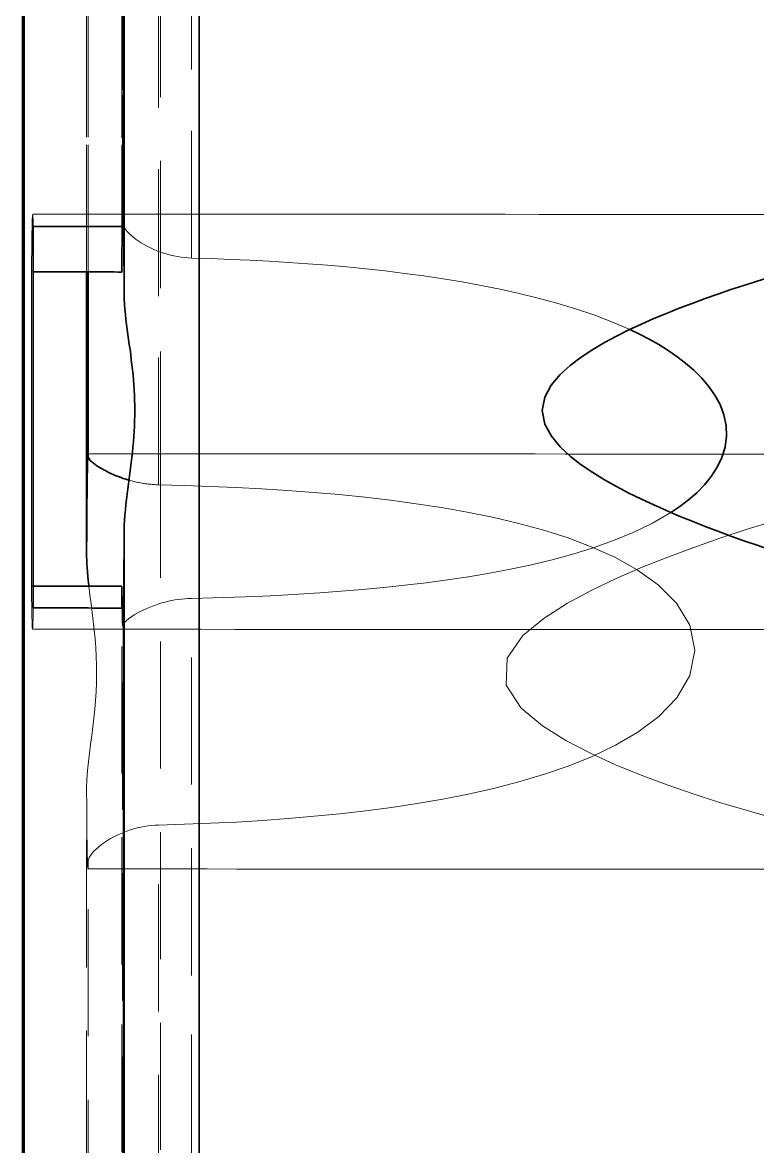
# Model space of a CAD drawing. Header units: millimetres. Extents: x 10 to 410, y 10 to 287.
# Drawn here: x 203.39 to 206.28, y 252.381 to 256.801 of the extents above; entities that cross this region are included whole.
import ezdxf

# ---------------------------------------------------------------- set-up
doc = ezdxf.new("R2010")
doc.units = ezdxf.units.MM
doc.linetypes.add('DASHED', pattern=[0.75, 0.5, -0.25])
doc.layers.add('HIDDEN', color=8, linetype='DASHED', lineweight=18)
doc.layers.add('VISIBLE', color=7, linetype='CONTINUOUS', lineweight=35)

msp = doc.modelspace()

# ---------------------------------------------------------------- linework, layer by layer
at = {"layer": 'HIDDEN'}
for points in [[(204.0549, 255.8749), (204.0549, 256.6161), (204.0549, 257.3573), (204.0549, 258.0985), (204.0549, 258.8397), (204.0549, 259.5809), (204.0549, 260.3221), (204.0549, 261.0633), (204.0549, 261.8045), (204.0549, 262.5457), (204.0549, 263.2869), (204.0549, 264.028), (204.0549, 264.7692), (204.0549, 265.5104), (204.0549, 266.2516), (204.0549, 266.9928), (204.0549, 267.734), (204.0549, 268.4752), (204.0549, 269.2164), (204.0549, 269.9576), (204.0549, 270.6988), (204.0549, 271.44), (204.0549, 272.1812), (204.0549, 272.9224)], [(203.9252, 254.9834), (203.9252, 255.7246), (203.9252, 256.4658), (203.9252, 257.207), (203.9252, 257.9482), (203.9252, 258.6894), (203.9252, 259.4306), (203.9252, 260.1718), (203.9252, 260.913), (203.9252, 261.6542), (203.9252, 262.3954), (203.9252, 263.1366), (203.9252, 263.8778), (203.9252, 264.619), (203.9252, 265.3602), (203.9252, 266.1014), (203.9252, 266.8426), (203.9252, 267.5838), (203.9252, 268.325), (203.9252, 269.0662), (203.9252, 269.8074), (203.9252, 270.5486), (203.9252, 271.2898), (203.9252, 272.031)], [(203.9321, 194), (203.9321, 197.3893), (203.9321, 200.7786), (203.9321, 204.1678), (203.9321, 207.5571), (203.9321, 210.9464), (203.9321, 214.3357), (203.9321, 217.7249), (203.9321, 221.1142), (203.9321, 224.5035), (203.9321, 227.8928), (203.9321, 231.2821), (203.9321, 234.6713), (203.9321, 238.0606), (203.9321, 241.4499), (203.9321, 244.8392), (203.9321, 248.2284), (203.9321, 251.6177), (203.9321, 255.007), (203.9321, 258.3963), (203.9321, 261.7856), (203.9321, 265.1748), (203.9321, 268.5641), (203.9321, 271.9534)], [(203.6418, 255.8201), (203.6418, 256.3499), (203.6418, 256.8796), (203.6418, 257.4094), (203.6418, 257.9392), (203.6418, 258.469), (203.6418, 258.9987), (203.6418, 259.5285), (203.6418, 260.0583), (203.6418, 260.588), (203.6418, 261.1178), (203.6418, 261.6476), (203.6418, 262.1774), (203.6418, 262.7071), (203.6418, 263.2369), (203.6418, 263.7667), (203.6418, 264.2964), (203.6418, 264.8262), (203.6418, 265.356), (203.6418, 265.8858), (203.6418, 266.4155), (203.6418, 266.9453), (203.6418, 267.4751), (203.6418, 268.0048)], [(203.6418, 255.8201), (203.6418, 256.3499), (203.6418, 256.8796), (203.6418, 257.4094), (203.6418, 257.9392), (203.6418, 258.469), (203.6418, 258.9987), (203.6418, 259.5285), (203.6418, 260.0583), (203.6418, 260.588), (203.6418, 261.1178), (203.6418, 261.6476), (203.6418, 262.1774), (203.6418, 262.7071), (203.6418, 263.2369), (203.6418, 263.7667), (203.6418, 264.2964), (203.6418, 264.8262), (203.6418, 265.356), (203.6418, 265.8858), (203.6418, 266.4155), (203.6418, 266.9453), (203.6418, 267.4751), (203.6418, 268.0048)], [(203.6486, 255.8201), (203.6486, 256.3499), (203.6486, 256.8796), (203.6486, 257.4094), (203.6486, 257.9392), (203.6486, 258.469), (203.6486, 258.9987), (203.6486, 259.5285), (203.6486, 260.0583), (203.6486, 260.588), (203.6486, 261.1178), (203.6486, 261.6476), (203.6486, 262.1774), (203.6486, 262.7071), (203.6486, 263.2369), (203.6486, 263.7667), (203.6486, 264.2964), (203.6486, 264.8262), (203.6486, 265.356), (203.6486, 265.8858), (203.6486, 266.4155), (203.6486, 266.9453), (203.6486, 267.4751), (203.6486, 268.0048)], [(203.7828, 256.0151), (203.7828, 256.5364), (203.7828, 257.0577), (203.7828, 257.579), (203.7828, 258.1003), (203.7828, 258.6216), (203.7828, 259.1429), (203.7828, 259.6642), (203.7828, 260.1854), (203.7828, 260.7067), (203.7828, 261.228), (203.7828, 261.7493), (203.7828, 262.2706), (203.7828, 262.7919), (203.7828, 263.3132), (203.7828, 263.8345), (203.7828, 264.3558), (203.7828, 264.8771), (203.7828, 265.3983), (203.7828, 265.9196), (203.7828, 266.4409), (203.7828, 266.9622), (203.7828, 267.4835), (203.7828, 268.0048)], [(203.78, 255.82), (203.78, 256.3478), (203.78, 256.8755), (203.78, 257.4033), (203.78, 257.931), (203.78, 258.4588), (203.78, 258.9865), (203.78, 259.5143), (203.78, 260.042), (203.78, 260.5698), (203.78, 261.0975), (203.78, 261.6253), (203.78, 262.153), (203.78, 262.6808), (203.78, 263.2085), (203.78, 263.7363), (203.78, 264.264), (203.78, 264.7918), (203.78, 265.3195), (203.78, 265.8473), (203.78, 266.375), (203.78, 266.9028), (203.78, 267.4305), (203.78, 267.9582)], [(203.7828, 256.0158), (203.7828, 256.5358), (203.7828, 257.0559), (203.7828, 257.576), (203.7828, 258.0961), (203.7828, 258.6161), (203.7828, 259.1362), (203.7828, 259.6563), (203.7828, 260.1763), (203.7828, 260.6964), (203.7828, 261.2165), (203.7828, 261.7365), (203.7828, 262.2566), (203.7828, 262.7767), (203.7828, 263.2967), (203.7828, 263.8168), (203.7828, 264.3369), (203.7828, 264.857), (203.7828, 265.377), (203.7828, 265.8971), (203.7828, 266.4172), (203.7828, 266.9372), (203.7828, 267.4573), (203.7828, 267.9774)], [(203.4252, 255.8202), (203.4253, 255.8301), (203.4254, 255.84), (203.4255, 255.8499), (203.4255, 255.8598), (203.4256, 255.8697), (203.4258, 255.8796), (203.4259, 255.8895), (203.426, 255.8994), (203.4261, 255.9093), (203.4262, 255.9192), (203.4263, 255.929), (203.4265, 255.9389), (203.4266, 255.9488), (203.4268, 255.9587), (203.4269, 255.9686), (203.4271, 255.9785), (203.4273, 255.9884), (203.4275, 255.9983), (203.4278, 256.0082), (203.428, 256.0181), (203.4283, 256.028), (203.4288, 256.0379), (203.4298, 256.0477)], [(203.4298, 256.0477), (203.4302, 256.0456), (203.4304, 256.0435), (203.4306, 256.0414), (203.4307, 256.0393), (203.4308, 256.0371), (203.4309, 256.035), (203.431, 256.0329), (203.4311, 256.0308), (203.4311, 256.0287), (203.4312, 256.0265), (203.4313, 256.0244), (203.4314, 256.0223), (203.4314, 256.0202), (203.4315, 256.018), (203.4315, 256.0159), (203.4316, 256.0138), (203.4317, 256.0117), (203.4317, 256.0095), (203.4318, 256.0074), (203.4318, 256.0053), (203.4319, 256.0032), (203.4319, 256.001), (203.4319, 255.9989)], [(203.4298, 256.0477), (203.5624, 256.0476), (203.6951, 256.0476), (203.8278, 256.0475), (203.9605, 256.0474), (204.0932, 256.0474), (204.2259, 256.0473), (204.3586, 256.0473), (204.4912, 256.0472), (204.6239, 256.0471), (204.7566, 256.0471), (204.8893, 256.047), (205.022, 256.047), (205.1547, 256.0469), (205.2873, 256.0469), (205.42, 256.0468), (205.5527, 256.0467), (205.6854, 256.0467), (205.8181, 256.0466), (205.9508, 256.0466), (206.0834, 256.0465), (206.2161, 256.0465), (206.3488, 256.0464), (206.4815, 256.0463)], [(203.7824, 255.9988), (203.7824, 255.9995), (203.7824, 256.0002), (203.7824, 256.001), (203.7825, 256.0017), (203.7825, 256.0025), (203.7825, 256.0032), (203.7825, 256.0039), (203.7825, 256.0047), (203.7825, 256.0054), (203.7826, 256.0062), (203.7826, 256.0069), (203.7826, 256.0076), (203.7826, 256.0084), (203.7826, 256.0091), (203.7827, 256.0099), (203.7827, 256.0106), (203.7827, 256.0113), (203.7827, 256.0121), (203.7827, 256.0128), (203.7828, 256.0136), (203.7828, 256.0143), (203.7828, 256.015), (203.7828, 256.0158)], [(203.7828, 256.0158), (203.7828, 256.0157), (203.7828, 256.0157), (203.7828, 256.0157), (203.7828, 256.0157), (203.7828, 256.0156), (203.7828, 256.0156), (203.7828, 256.0156), (203.7828, 256.0155), (203.7828, 256.0155), (203.7828, 256.0155), (203.7828, 256.0155), (203.7828, 256.0154), (203.7828, 256.0154), (203.7828, 256.0154), (203.7828, 256.0154), (203.7828, 256.0153), (203.7828, 256.0153), (203.7828, 256.0153), (203.7828, 256.0152), (203.7828, 256.0152), (203.7828, 256.0152), (203.7828, 256.0152), (203.7828, 256.0151)], [(203.7828, 256.0151), (203.7861, 256.0016), (203.7931, 255.9896), (203.8019, 255.9787), (203.8117, 255.9687), (203.8222, 255.9594), (203.8332, 255.9508), (203.8446, 255.9426), (203.8563, 255.935), (203.8683, 255.9278), (203.8806, 255.921), (203.893, 255.9147), (203.9057, 255.9088), (203.9186, 255.9034), (203.9317, 255.8984), (203.945, 255.8939), (203.9583, 255.8898), (203.9719, 255.8862), (203.9855, 255.8831), (203.9992, 255.8804), (204.0131, 255.8783), (204.027, 255.8766), (204.0409, 255.8755), (204.0549, 255.8749)], [(205.7779, 255.5937), (205.7078, 255.6239), (205.6364, 255.651), (205.5641, 255.6755), (205.491, 255.6976), (205.4174, 255.7176), (205.3432, 255.7358), (205.2687, 255.7523), (205.1938, 255.7673), (205.1187, 255.7809), (205.0434, 255.7933), (204.9679, 255.8046), (204.8922, 255.8148), (204.8164, 255.824), (204.7405, 255.8324), (204.6645, 255.8399), (204.5885, 255.8466), (204.5124, 255.8526), (204.4362, 255.8579), (204.36, 255.8625), (204.2838, 255.8665), (204.2075, 255.8698), (204.1312, 255.8726), (204.0549, 255.8749)], [(203.4252, 255.8202), (203.4255, 255.8202), (203.4258, 255.8202), (203.4261, 255.8202), (203.4264, 255.8202), (203.4267, 255.8202), (203.4269, 255.8202), (203.4272, 255.8202), (203.4275, 255.8202), (203.4278, 255.8202), (203.4281, 255.8202), (203.4284, 255.8202), (203.4287, 255.8202), (203.429, 255.8202), (203.4293, 255.8202), (203.4296, 255.8202), (203.4299, 255.8202), (203.4302, 255.8202), (203.4305, 255.8202), (203.4308, 255.8202), (203.4311, 255.8202), (203.4314, 255.8202), (203.4317, 255.8202), (203.4319, 255.8202)], [(203.4252, 254.5846), (203.4252, 254.6383), (203.4252, 254.692), (203.4252, 254.7458), (203.4252, 254.7995), (203.4252, 254.8532), (203.4252, 254.9069), (203.4252, 254.9606), (203.4252, 255.0144), (203.4252, 255.0681), (203.4252, 255.1218), (203.4252, 255.1755), (203.4252, 255.2293), (203.4252, 255.283), (203.4252, 255.3367), (203.4252, 255.3904), (203.4252, 255.4441), (203.4252, 255.4979), (203.4252, 255.5516), (203.4252, 255.6053), (203.4252, 255.659), (203.4252, 255.7128), (203.4252, 255.7665), (203.4252, 255.8202)], [(203.6475, 255.1051), (203.7648, 255.1051), (203.882, 255.105), (203.9993, 255.105), (204.1165, 255.1049), (204.2338, 255.1049), (204.351, 255.1048), (204.4683, 255.1048), (204.5855, 255.1047), (204.7028, 255.1047), (204.8201, 255.1046), (204.9373, 255.1046), (205.0546, 255.1045), (205.1718, 255.1045), (205.2891, 255.1044), (205.4063, 255.1044), (205.5236, 255.1043), (205.6408, 255.1043), (205.7581, 255.1042), (205.8754, 255.1042), (205.9926, 255.1041), (206.1099, 255.1041), (206.2271, 255.104), (206.3444, 255.104)], [(203.8084, 255.0013), (203.8133, 254.9999), (203.8183, 254.9986), (203.8233, 254.9973), (203.8283, 254.9961), (203.8333, 254.9949), (203.8384, 254.9938), (203.8434, 254.9927), (203.8484, 254.9917), (203.8535, 254.9908), (203.8586, 254.9899), (203.8637, 254.989), (203.8688, 254.9882), (203.8739, 254.9875), (203.879, 254.9868), (203.8841, 254.9862), (203.8892, 254.9857), (203.8943, 254.9852), (203.8995, 254.9847), (203.9046, 254.9843), (203.9097, 254.984), (203.9149, 254.9838), (203.92, 254.9836), (203.9252, 254.9834)], [(203.9252, 254.9834), (204.0267, 254.9808), (204.1282, 254.9772), (204.2297, 254.9728), (204.3311, 254.9674), (204.4324, 254.9609), (204.5337, 254.9533), (204.6348, 254.9445), (204.7359, 254.9342), (204.8367, 254.9225), (204.9374, 254.909), (205.0378, 254.8935), (205.1378, 254.8759), (205.2373, 254.8557), (205.3362, 254.8326), (205.4342, 254.806), (205.531, 254.7754), (205.6261, 254.7398), (205.7187, 254.6981), (205.8074, 254.6487), (205.8898, 254.5896), (205.9616, 254.518), (206.014, 254.4314), (206.0341, 254.3325)], [(204.0549, 254.5366), (204.1389, 254.5387), (204.223, 254.5413), (204.3069, 254.5446), (204.3909, 254.5485), (204.4748, 254.5531), (204.5587, 254.5585), (204.6426, 254.5646), (204.7263, 254.5716), (204.81, 254.5794), (204.8936, 254.5883), (204.9771, 254.5983), (205.0604, 254.6094), (205.1435, 254.6219), (205.2264, 254.6359), (205.309, 254.6516), (205.3912, 254.6691), (205.473, 254.6887), (205.5541, 254.7107), (205.6344, 254.7355), (205.7136, 254.7636), (205.7913, 254.7956), (205.867, 254.8321), (205.9397, 254.8742)], [(206.3395, 253.674), (206.2348, 253.7033), (206.1306, 253.7345), (206.0271, 253.7678), (205.9244, 253.8033), (205.8225, 253.8415), (205.7219, 253.8827), (205.623, 253.9277), (205.5265, 253.9779), (205.4344, 254.0356), (205.3511, 254.1053), (205.292, 254.1955), (205.2956, 254.3017), (205.3577, 254.3901), (205.4413, 254.4595), (205.533, 254.5178), (205.6287, 254.5693), (205.7269, 254.616), (205.8268, 254.6591), (205.9278, 254.6993), (206.0297, 254.7372), (206.1323, 254.773), (206.2356, 254.807), (206.3395, 254.8392)], [(203.4252, 254.5846), (203.4255, 254.5846), (203.4258, 254.5846), (203.4261, 254.5846), (203.4264, 254.5846), (203.4267, 254.5846), (203.4269, 254.5846), (203.4272, 254.5846), (203.4275, 254.5846), (203.4278, 254.5846), (203.4281, 254.5846), (203.4284, 254.5846), (203.4287, 254.5846), (203.429, 254.5846), (203.4293, 254.5846), (203.4296, 254.5846), (203.4299, 254.5846), (203.4302, 254.5846), (203.4305, 254.5846), (203.4308, 254.5846), (203.4311, 254.5846), (203.4314, 254.5846), (203.4317, 254.5846), (203.4319, 254.5846)], [(203.4291, 254.4153), (203.4282, 254.4226), (203.4278, 254.4299), (203.4276, 254.4373), (203.4273, 254.4446), (203.4272, 254.452), (203.427, 254.4594), (203.4268, 254.4667), (203.4267, 254.4741), (203.4265, 254.4815), (203.4264, 254.4888), (203.4263, 254.4962), (203.4262, 254.5036), (203.4261, 254.5109), (203.4259, 254.5183), (203.4258, 254.5257), (203.4258, 254.533), (203.4257, 254.5404), (203.4256, 254.5478), (203.4255, 254.5551), (203.4254, 254.5625), (203.4253, 254.5699), (203.4253, 254.5772), (203.4252, 254.5846)], [(203.6418, 253.7899), (203.6428, 253.8246), (203.6453, 253.8592), (203.6488, 253.8938), (203.6529, 253.9282), (203.6574, 253.9626), (203.662, 253.997), (203.6664, 254.0315), (203.6704, 254.0659), (203.674, 254.1004), (203.677, 254.135), (203.6792, 254.1697), (203.6807, 254.2043), (203.6812, 254.239), (203.6809, 254.2737), (203.6798, 254.3084), (203.6778, 254.3431), (203.6751, 254.3777), (203.6718, 254.4122), (203.668, 254.4467), (203.6638, 254.4812), (203.6595, 254.5156), (203.6551, 254.55), (203.6509, 254.5845)], [(203.78, 220.3867), (203.78, 221.8735), (203.78, 223.3604), (203.78, 224.8473), (203.78, 226.3341), (203.78, 227.821), (203.78, 229.3078), (203.78, 230.7947), (203.78, 232.2816), (203.78, 233.7684), (203.78, 235.2553), (203.78, 236.7421), (203.78, 238.229), (203.78, 239.7158), (203.78, 241.2027), (203.78, 242.6896), (203.78, 244.1764), (203.78, 245.6633), (203.78, 247.1501), (203.78, 248.637), (203.78, 250.1239), (203.78, 251.6107), (203.78, 253.0976), (203.78, 254.5844)], [(203.7828, 254.4274), (203.7882, 254.4391), (203.7973, 254.4487), (203.8075, 254.457), (203.8182, 254.4647), (203.8293, 254.4718), (203.8407, 254.4784), (203.8523, 254.4847), (203.8641, 254.4906), (203.8761, 254.4961), (203.8882, 254.5013), (203.9005, 254.5061), (203.9128, 254.5106), (203.9254, 254.5148), (203.938, 254.5186), (203.9507, 254.5221), (203.9635, 254.5252), (203.9764, 254.528), (203.9893, 254.5304), (204.0024, 254.5324), (204.0154, 254.534), (204.0286, 254.5353), (204.0417, 254.5362), (204.0549, 254.5366)], [(204.0549, 220.4415), (204.0549, 221.9239), (204.0549, 223.4063), (204.0549, 224.8887), (204.0549, 226.3711), (204.0549, 227.8535), (204.0549, 229.3359), (204.0549, 230.8183), (204.0549, 232.3007), (204.0549, 233.7831), (204.0549, 235.2655), (204.0549, 236.7479), (204.0549, 238.2303), (204.0549, 239.7127), (204.0549, 241.1951), (204.0549, 242.6775), (204.0549, 244.1599), (204.0549, 245.6422), (204.0549, 247.1246), (204.0549, 248.607), (204.0549, 250.0894), (204.0549, 251.5718), (204.0549, 253.0542), (204.0549, 254.5366)], [(203.4319, 254.4989), (203.4319, 254.4953), (203.4318, 254.4917), (203.4318, 254.488), (203.4317, 254.4844), (203.4316, 254.4807), (203.4316, 254.4771), (203.4315, 254.4735), (203.4314, 254.4698), (203.4313, 254.4662), (203.4312, 254.4625), (203.4312, 254.4589), (203.4311, 254.4552), (203.431, 254.4516), (203.4309, 254.448), (203.4308, 254.4443), (203.4307, 254.4407), (203.4306, 254.437), (203.4304, 254.4334), (203.4303, 254.4298), (203.4301, 254.4261), (203.4299, 254.4225), (203.4297, 254.4188), (203.4291, 254.4153)], [(203.7828, 254.427), (203.7827, 254.4301), (203.7826, 254.4332), (203.7825, 254.4363), (203.7823, 254.4395), (203.7823, 254.4426), (203.7822, 254.4457), (203.7821, 254.4488), (203.782, 254.4519), (203.7819, 254.4551), (203.7819, 254.4582), (203.7818, 254.4613), (203.7817, 254.4644), (203.7816, 254.4676), (203.7816, 254.4707), (203.7815, 254.4738), (203.7815, 254.4769), (203.7814, 254.4801), (203.7813, 254.4832), (203.7813, 254.4863), (203.7812, 254.4894), (203.7812, 254.4925), (203.7811, 254.4957), (203.7811, 254.4988)], [(203.7828, 254.427), (203.7828, 254.427), (203.7828, 254.427), (203.7828, 254.427), (203.7828, 254.427), (203.7828, 254.4271), (203.7828, 254.4271), (203.7828, 254.4271), (203.7828, 254.4271), (203.7828, 254.4271), (203.7828, 254.4271), (203.7828, 254.4272), (203.7828, 254.4272), (203.7828, 254.4272), (203.7828, 254.4272), (203.7828, 254.4272), (203.7828, 254.4272), (203.7828, 254.4273), (203.7828, 254.4273), (203.7828, 254.4273), (203.7828, 254.4273), (203.7828, 254.4273), (203.7828, 254.4273), (203.7828, 254.4274)], [(203.7828, 220.5818), (203.7828, 222.0533), (203.7828, 223.5249), (203.7828, 224.9964), (203.7828, 226.468), (203.7828, 227.9395), (203.7828, 229.4111), (203.7828, 230.8826), (203.7828, 232.3541), (203.7828, 233.8257), (203.7828, 235.2972), (203.7828, 236.7688), (203.7828, 238.2403), (203.7828, 239.7119), (203.7828, 241.1834), (203.7828, 242.655), (203.7828, 244.1265), (203.7828, 245.5981), (203.7828, 247.0696), (203.7828, 248.5412), (203.7828, 250.0127), (203.7828, 251.4843), (203.7828, 252.9558), (203.7828, 254.4274)], [(203.7828, 220.5824), (203.7828, 222.0539), (203.7828, 223.5254), (203.7828, 224.9969), (203.7828, 226.4684), (203.7828, 227.9399), (203.7828, 229.4114), (203.7828, 230.8829), (203.7828, 232.3544), (203.7828, 233.8259), (203.7828, 235.2974), (203.7828, 236.7689), (203.7828, 238.2404), (203.7828, 239.7119), (203.7828, 241.1834), (203.7828, 242.6549), (203.7828, 244.1265), (203.7828, 245.598), (203.7828, 247.0695), (203.7828, 248.541), (203.7828, 250.0125), (203.7828, 251.484), (203.7828, 252.9555), (203.7828, 254.427)], [(203.4291, 254.4153), (203.5617, 254.4152), (203.6944, 254.4152), (203.8271, 254.4151), (203.9598, 254.4151), (204.0925, 254.415), (204.2252, 254.4149), (204.3578, 254.4149), (204.4905, 254.4148), (204.6232, 254.4148), (204.7559, 254.4147), (204.8886, 254.4147), (205.0213, 254.4146), (205.1539, 254.4145), (205.2866, 254.4145), (205.4193, 254.4144), (205.552, 254.4144), (205.6847, 254.4143), (205.8174, 254.4143), (205.9501, 254.4142), (206.0827, 254.4141), (206.2154, 254.4141), (206.3481, 254.414), (206.4808, 254.414)], [(206.0341, 254.3325), (206.014, 254.2331), (205.9622, 254.1455), (205.8914, 254.0722), (205.8098, 254.011), (205.7219, 253.9592), (205.6299, 253.915), (205.5353, 253.8768), (205.4387, 253.8437), (205.3409, 253.8147), (205.242, 253.7893), (205.1424, 253.767), (205.0422, 253.7473), (204.9417, 253.73), (204.8407, 253.7148), (204.7395, 253.7015), (204.6381, 253.6898), (204.5365, 253.6797), (204.4348, 253.671), (204.333, 253.6636), (204.2312, 253.6573), (204.1292, 253.6522), (204.0272, 253.6482), (203.9252, 253.6452)], [(203.6418, 253.7868), (203.6418, 253.7869), (203.6418, 253.7871), (203.6418, 253.7872), (203.6418, 253.7873), (203.6418, 253.7875), (203.6418, 253.7876), (203.6418, 253.7877), (203.6418, 253.7879), (203.6418, 253.788), (203.6418, 253.7882), (203.6418, 253.7883), (203.6418, 253.7884), (203.6418, 253.7886), (203.6418, 253.7887), (203.6418, 253.7888), (203.6418, 253.789), (203.6418, 253.7891), (203.6418, 253.7892), (203.6418, 253.7894), (203.6418, 253.7895), (203.6418, 253.7897), (203.6418, 253.7898), (203.6418, 253.7899)], [(203.6418, 220.3867), (203.6418, 221.8391), (203.6418, 223.2914), (203.6418, 224.7437), (203.6418, 226.196), (203.6418, 227.6483), (203.6418, 229.1006), (203.6418, 230.5529), (203.6418, 232.0052), (203.6418, 233.4576), (203.6418, 234.9099), (203.6418, 236.3622), (203.6418, 237.8145), (203.6418, 239.2668), (203.6418, 240.7191), (203.6418, 242.1714), (203.6418, 243.6237), (203.6418, 245.0761), (203.6418, 246.5284), (203.6418, 247.9807), (203.6418, 249.433), (203.6418, 250.8853), (203.6418, 252.3376), (203.6418, 253.7899)], [(203.6468, 253.4728), (203.6456, 253.4863), (203.6451, 253.5), (203.6448, 253.5136), (203.6445, 253.5273), (203.6442, 253.5409), (203.644, 253.5546), (203.6438, 253.5682), (203.6436, 253.5819), (203.6434, 253.5956), (203.6433, 253.6092), (203.6431, 253.6229), (203.643, 253.6365), (203.6428, 253.6502), (203.6427, 253.6639), (203.6426, 253.6775), (203.6425, 253.6912), (203.6424, 253.7048), (203.6423, 253.7185), (203.6422, 253.7322), (203.6421, 253.7458), (203.642, 253.7595), (203.6419, 253.7731), (203.6418, 253.7868)], [(203.6418, 220.3867), (203.6418, 221.8389), (203.6418, 223.2911), (203.6418, 224.7433), (203.6418, 226.1954), (203.6418, 227.6476), (203.6418, 229.0998), (203.6418, 230.552), (203.6418, 232.0042), (203.6418, 233.4563), (203.6418, 234.9085), (203.6418, 236.3607), (203.6418, 237.8129), (203.6418, 239.265), (203.6418, 240.7172), (203.6418, 242.1694), (203.6418, 243.6216), (203.6418, 245.0737), (203.6418, 246.5259), (203.6418, 247.9781), (203.6418, 249.4303), (203.6418, 250.8824), (203.6418, 252.3346), (203.6418, 253.7868)], [(203.6486, 253.5045), (203.6523, 253.5181), (203.6597, 253.5301), (203.6688, 253.5409), (203.6788, 253.5509), (203.6895, 253.5602), (203.7007, 253.5688), (203.7123, 253.577), (203.7242, 253.5847), (203.7364, 253.5919), (203.7488, 253.5987), (203.7614, 253.605), (203.7743, 253.6109), (203.7874, 253.6164), (203.8006, 253.6214), (203.814, 253.626), (203.8275, 253.6301), (203.8412, 253.6338), (203.855, 253.6369), (203.8689, 253.6396), (203.8829, 253.6418), (203.8969, 253.6434), (203.9111, 253.6446), (203.9252, 253.6452)], [(203.9252, 219.5501), (203.9252, 221.0324), (203.9252, 222.5148), (203.9252, 223.9972), (203.9252, 225.4796), (203.9252, 226.962), (203.9252, 228.4444), (203.9252, 229.9268), (203.9252, 231.4092), (203.9252, 232.8916), (203.9252, 234.374), (203.9252, 235.8564), (203.9252, 237.3388), (203.9252, 238.8212), (203.9252, 240.3036), (203.9252, 241.786), (203.9252, 243.2684), (203.9252, 244.7508), (203.9252, 246.2332), (203.9252, 247.7156), (203.9252, 249.198), (203.9252, 250.6804), (203.9252, 252.1628), (203.9252, 253.6452)], [(203.6486, 253.5045), (203.6486, 253.5031), (203.6485, 253.5017), (203.6485, 253.5003), (203.6484, 253.499), (203.6484, 253.4976), (203.6483, 253.4962), (203.6483, 253.4948), (203.6483, 253.4934), (203.6482, 253.492), (203.6482, 253.4907), (203.6481, 253.4893), (203.648, 253.4879), (203.648, 253.4865), (203.6479, 253.4851), (203.6479, 253.4837), (203.6478, 253.4824), (203.6477, 253.481), (203.6476, 253.4796), (203.6475, 253.4782), (203.6474, 253.4768), (203.6473, 253.4754), (203.6472, 253.4741), (203.6468, 253.4728)], [(203.6486, 220.3867), (203.6486, 221.8266), (203.6486, 223.2665), (203.6486, 224.7064), (203.6486, 226.1464), (203.6486, 227.5863), (203.6486, 229.0262), (203.6486, 230.4661), (203.6486, 231.906), (203.6486, 233.3459), (203.6486, 234.7858), (203.6486, 236.2257), (203.6486, 237.6656), (203.6486, 239.1055), (203.6486, 240.5454), (203.6486, 241.9853), (203.6486, 243.4252), (203.6486, 244.8651), (203.6486, 246.305), (203.6486, 247.7449), (203.6486, 249.1848), (203.6486, 250.6247), (203.6486, 252.0646), (203.6486, 253.5045)], [(203.6468, 253.4728), (203.7641, 253.4727), (203.8813, 253.4727), (203.9986, 253.4726), (204.1158, 253.4726), (204.2331, 253.4725), (204.3503, 253.4725), (204.4676, 253.4724), (204.5848, 253.4724), (204.7021, 253.4723), (204.8194, 253.4723), (204.9366, 253.4722), (205.0539, 253.4722), (205.1711, 253.4721), (205.2884, 253.472), (205.4056, 253.472), (205.5229, 253.4719), (205.6401, 253.4719), (205.7574, 253.4718), (205.8747, 253.4718), (205.9919, 253.4717), (206.1092, 253.4717), (206.2264, 253.4716), (206.3437, 253.4716)]]:
    msp.add_lwpolyline(points, dxfattribs=at)
at = {"layer": 'VISIBLE'}
for points in [[(203.7896, 255.7335), (203.7896, 256.4835), (203.7896, 257.2336), (203.7896, 257.9836), (203.7896, 258.7337), (203.7896, 259.4837), (203.7896, 260.2338), (203.7896, 260.9838), (203.7896, 261.7339), (203.7896, 262.4839), (203.7896, 263.234), (203.7896, 263.984), (203.7896, 264.7341), (203.7896, 265.4841), (203.7896, 266.2342), (203.7896, 266.9842), (203.7896, 267.7343), (203.7896, 268.4843), (203.7896, 269.2344), (203.7896, 269.9844), (203.7896, 270.7345), (203.7896, 271.4845), (203.7896, 272.2346), (203.7896, 272.9846)], [(204.0844, 195.0466), (204.0844, 198.4359), (204.0844, 201.8252), (204.0844, 205.2144), (204.0844, 208.6037), (204.0844, 211.993), (204.0844, 215.3823), (204.0844, 218.7715), (204.0844, 222.1608), (204.0844, 225.5501), (204.0844, 228.9394), (204.0844, 232.3287), (204.0844, 235.7179), (204.0844, 239.1072), (204.0844, 242.4965), (204.0844, 245.8858), (204.0844, 249.275), (204.0844, 252.6643), (204.0844, 256.0536), (204.0844, 259.4429), (204.0844, 262.8322), (204.0844, 266.2214), (204.0844, 269.6107), (204.0844, 273)], [(203.3965, 199.9729), (203.3965, 202.9308), (203.3965, 205.8887), (203.3965, 208.8467), (203.3965, 211.8046), (203.3965, 214.7625), (203.3965, 217.7204), (203.3965, 220.6783), (203.3965, 223.6362), (203.3965, 226.5941), (203.3965, 229.5521), (203.3965, 232.51), (203.3965, 235.4679), (203.3965, 238.4258), (203.3965, 241.3837), (203.3965, 244.3416), (203.3965, 247.2995), (203.3965, 250.2575), (203.3965, 253.2154), (203.3965, 256.1733), (203.3965, 259.1312), (203.3965, 262.0891), (203.3965, 265.047), (203.3965, 268.005)], [(203.7868, 255.9988), (203.7868, 256.5208), (203.7868, 257.0428), (203.7868, 257.5648), (203.7868, 258.0868), (203.7868, 258.6088), (203.7868, 259.1308), (203.7868, 259.6528), (203.7868, 260.1748), (203.7868, 260.6968), (203.7868, 261.2188), (203.7868, 261.7408), (203.7868, 262.2628), (203.7868, 262.7848), (203.7868, 263.3068), (203.7868, 263.8288), (203.7868, 264.3508), (203.7868, 264.8728), (203.7868, 265.3948), (203.7868, 265.9168), (203.7868, 266.4388), (203.7868, 266.9608), (203.7868, 267.4828), (203.7868, 268.0048)], [(203.3897, 199.9264), (203.3897, 202.8843), (203.3897, 205.8422), (203.3897, 208.8001), (203.3897, 211.758), (203.3897, 214.7159), (203.3897, 217.6739), (203.3897, 220.6318), (203.3897, 223.5897), (203.3897, 226.5476), (203.3897, 229.5055), (203.3897, 232.4634), (203.3897, 235.4214), (203.3897, 238.3793), (203.3897, 241.3372), (203.3897, 244.2951), (203.3897, 247.253), (203.3897, 250.2109), (203.3897, 253.1688), (203.3897, 256.1268), (203.3897, 259.0847), (203.3897, 262.0426), (203.3897, 265.0005), (203.3897, 267.9584)], [(203.4319, 255.9989), (203.4474, 255.9989), (203.4628, 255.9989), (203.4782, 255.9989), (203.4937, 255.9989), (203.5091, 255.9989), (203.5245, 255.9989), (203.5399, 255.9989), (203.5554, 255.9989), (203.5708, 255.9989), (203.5862, 255.9988), (203.6017, 255.9988), (203.6171, 255.9988), (203.6325, 255.9988), (203.6479, 255.9988), (203.6634, 255.9988), (203.6788, 255.9988), (203.6942, 255.9988), (203.7097, 255.9988), (203.7251, 255.9988), (203.7405, 255.9988), (203.7559, 255.9988), (203.7714, 255.9988), (203.7868, 255.9988)], [(203.4319, 254.4989), (203.4319, 254.5642), (203.4319, 254.6294), (203.4319, 254.6946), (203.4319, 254.7598), (203.4319, 254.825), (203.4319, 254.8902), (203.4319, 254.9555), (203.4319, 255.0207), (203.4319, 255.0859), (203.4319, 255.1511), (203.4319, 255.2163), (203.4319, 255.2815), (203.4319, 255.3468), (203.4319, 255.412), (203.4319, 255.4772), (203.4319, 255.5424), (203.4319, 255.6076), (203.4319, 255.6728), (203.4319, 255.7381), (203.4319, 255.8033), (203.4319, 255.8685), (203.4319, 255.9337), (203.4319, 255.9989)], [(203.78, 255.82), (203.7801, 255.8278), (203.7802, 255.8356), (203.7802, 255.8434), (203.7803, 255.8511), (203.7804, 255.8589), (203.7805, 255.8667), (203.7806, 255.8744), (203.7806, 255.8822), (203.7807, 255.89), (203.7808, 255.8977), (203.7809, 255.9055), (203.781, 255.9133), (203.7811, 255.9211), (203.7812, 255.9288), (203.7813, 255.9366), (203.7814, 255.9444), (203.7815, 255.9521), (203.7817, 255.9599), (203.7818, 255.9677), (203.7819, 255.9755), (203.7821, 255.9832), (203.7822, 255.991), (203.7824, 255.9988)], [(203.7868, 255.9988), (203.787, 255.9872), (203.7872, 255.9757), (203.7874, 255.9642), (203.7876, 255.9526), (203.7878, 255.9411), (203.7879, 255.9296), (203.7881, 255.918), (203.7882, 255.9065), (203.7883, 255.895), (203.7884, 255.8834), (203.7886, 255.8719), (203.7887, 255.8604), (203.7888, 255.8488), (203.7889, 255.8373), (203.789, 255.8258), (203.7891, 255.8142), (203.7891, 255.8027), (203.7892, 255.7912), (203.7893, 255.7796), (203.7894, 255.7681), (203.7895, 255.7566), (203.7895, 255.745), (203.7896, 255.7335)], [(206.4857, 255.8439), (206.4336, 255.8296), (206.3817, 255.8148), (206.33, 255.7995), (206.2784, 255.7838), (206.2269, 255.7675), (206.1756, 255.7507), (206.1245, 255.7334), (206.0736, 255.7154), (206.023, 255.6968), (205.9725, 255.6776), (205.9224, 255.6575), (205.8727, 255.6367), (205.8233, 255.6149), (205.7744, 255.592), (205.7261, 255.5679), (205.6786, 255.5423), (205.6321, 255.5149), (205.587, 255.4852), (205.544, 255.4528), (205.504, 255.4166), (205.4692, 255.3754), (205.4437, 255.328), (205.4338, 255.2752)], [(203.4319, 255.8202), (203.4471, 255.8202), (203.4622, 255.8202), (203.4774, 255.8202), (203.4925, 255.8202), (203.5076, 255.8202), (203.5228, 255.8202), (203.5379, 255.8201), (203.553, 255.8201), (203.5682, 255.8201), (203.5833, 255.8201), (203.5984, 255.8201), (203.6136, 255.8201), (203.6287, 255.8201), (203.6438, 255.8201), (203.659, 255.8201), (203.6741, 255.8201), (203.6892, 255.8201), (203.7044, 255.8201), (203.7195, 255.8201), (203.7346, 255.8201), (203.7498, 255.8201), (203.7649, 255.82), (203.78, 255.82)], [(203.6418, 254.7179), (203.6418, 254.7658), (203.6418, 254.8137), (203.6418, 254.8617), (203.6418, 254.9096), (203.6418, 254.9575), (203.6418, 255.0054), (203.6418, 255.0533), (203.6418, 255.1013), (203.6418, 255.1492), (203.6418, 255.1971), (203.6418, 255.245), (203.6418, 255.293), (203.6418, 255.3409), (203.6418, 255.3888), (203.6418, 255.4367), (203.6418, 255.4846), (203.6418, 255.5326), (203.6418, 255.5805), (203.6418, 255.6284), (203.6418, 255.6763), (203.6418, 255.7243), (203.6418, 255.7722), (203.6418, 255.8201)], [(203.6418, 254.7145), (203.6418, 254.7626), (203.6418, 254.8107), (203.6418, 254.8587), (203.6418, 254.9068), (203.6418, 254.9549), (203.6418, 255.0029), (203.6418, 255.051), (203.6418, 255.0991), (203.6418, 255.1471), (203.6418, 255.1952), (203.6418, 255.2433), (203.6418, 255.2913), (203.6418, 255.3394), (203.6418, 255.3875), (203.6418, 255.4356), (203.6418, 255.4836), (203.6418, 255.5317), (203.6418, 255.5798), (203.6418, 255.6278), (203.6418, 255.6759), (203.6418, 255.724), (203.6418, 255.772), (203.6418, 255.8201)], [(203.6486, 255.0933), (203.6486, 255.1249), (203.6486, 255.1565), (203.6486, 255.1881), (203.6486, 255.2197), (203.6486, 255.2513), (203.6486, 255.2829), (203.6486, 255.3145), (203.6486, 255.3461), (203.6486, 255.3777), (203.6486, 255.4093), (203.6486, 255.4409), (203.6486, 255.4725), (203.6486, 255.5041), (203.6486, 255.5357), (203.6486, 255.5673), (203.6486, 255.5989), (203.6486, 255.6305), (203.6486, 255.6621), (203.6486, 255.6937), (203.6486, 255.7253), (203.6486, 255.7569), (203.6486, 255.7885), (203.6486, 255.8201)], [(203.7896, 255.7335), (203.79, 255.7135), (203.7911, 255.6935), (203.7926, 255.6736), (203.7945, 255.6537), (203.7967, 255.6338), (203.7991, 255.614), (203.8017, 255.5941), (203.8044, 255.5743), (203.8071, 255.5545), (203.8098, 255.5347), (203.8125, 255.5149), (203.8152, 255.4951), (203.8177, 255.4752), (203.8201, 255.4554), (203.8223, 255.4355), (203.8243, 255.4156), (203.8261, 255.3957), (203.8277, 255.3758), (203.829, 255.3558), (203.83, 255.3359), (203.8307, 255.3159), (203.8312, 255.2959), (203.8313, 255.2759)], [(205.9397, 254.8742), (205.9752, 254.8982), (206.0092, 254.9242), (206.0414, 254.9523), (206.0713, 254.9829), (206.0982, 255.0161), (206.1214, 255.0521), (206.1398, 255.0907), (206.1523, 255.1315), (206.1579, 255.1739), (206.1563, 255.2166), (206.1476, 255.2584), (206.1326, 255.2985), (206.1123, 255.3361), (206.0879, 255.3712), (206.0601, 255.4037), (206.0298, 255.4339), (205.9974, 255.4619), (205.9634, 255.4878), (205.9281, 255.512), (205.8917, 255.5345), (205.8545, 255.5555), (205.8165, 255.5752), (205.7779, 255.5937)], [(203.8313, 255.2759), (203.8312, 255.2552), (203.8307, 255.2345), (203.8299, 255.2139), (203.8288, 255.1932), (203.8275, 255.1726), (203.8258, 255.152), (203.824, 255.1314), (203.8219, 255.1108), (203.8196, 255.0902), (203.8172, 255.0697), (203.8146, 255.0492), (203.812, 255.0286), (203.8093, 255.0081), (203.8066, 254.9876), (203.8039, 254.9671), (203.8012, 254.9466), (203.7987, 254.9261), (203.7964, 254.9055), (203.7943, 254.885), (203.7924, 254.8644), (203.791, 254.8437), (203.79, 254.8231), (203.7896, 254.8024)], [(205.4338, 255.2752), (205.4438, 255.222), (205.4694, 255.1741), (205.5042, 255.1322), (205.5441, 255.0952), (205.5872, 255.0619), (205.6322, 255.0313), (205.6787, 255.0029), (205.7262, 254.9762), (205.7744, 254.951), (205.8233, 254.9269), (205.8726, 254.9039), (205.9224, 254.8817), (205.9725, 254.8604), (206.0229, 254.8398), (206.0736, 254.8198), (206.1244, 254.8004), (206.1756, 254.7816), (206.2268, 254.7633), (206.2783, 254.7455), (206.3299, 254.7281), (206.3817, 254.7112), (206.4336, 254.6948), (206.4857, 254.6787)], [(203.6418, 254.7179), (203.6419, 254.7347), (203.642, 254.7516), (203.6421, 254.7684), (203.6422, 254.7853), (203.6423, 254.8021), (203.6425, 254.8189), (203.6426, 254.8358), (203.6427, 254.8526), (203.6428, 254.8695), (203.643, 254.8863), (203.6431, 254.9032), (203.6433, 254.92), (203.6435, 254.9368), (203.6437, 254.9537), (203.6439, 254.9705), (203.6441, 254.9874), (203.6443, 255.0042), (203.6446, 255.021), (203.6449, 255.0379), (203.6452, 255.0547), (203.6456, 255.0716), (203.6462, 255.0884), (203.6475, 255.1051)], [(203.6475, 255.1051), (203.6477, 255.1047), (203.6478, 255.1042), (203.6479, 255.1037), (203.648, 255.1031), (203.648, 255.1026), (203.6481, 255.1021), (203.6481, 255.1016), (203.6481, 255.1011), (203.6482, 255.1006), (203.6482, 255.1), (203.6483, 255.0995), (203.6483, 255.099), (203.6483, 255.0985), (203.6484, 255.098), (203.6484, 255.0975), (203.6484, 255.0969), (203.6484, 255.0964), (203.6485, 255.0959), (203.6485, 255.0954), (203.6485, 255.0949), (203.6485, 255.0943), (203.6486, 255.0938), (203.6486, 255.0933)], [(203.6486, 255.0933), (203.6515, 255.0857), (203.6565, 255.0793), (203.6624, 255.0735), (203.6686, 255.0682), (203.6751, 255.0632), (203.6818, 255.0585), (203.6887, 255.054), (203.6956, 255.0497), (203.7027, 255.0455), (203.7099, 255.0415), (203.7171, 255.0376), (203.7244, 255.0339), (203.7318, 255.0303), (203.7392, 255.0268), (203.7467, 255.0235), (203.7542, 255.0203), (203.7618, 255.0172), (203.7695, 255.0142), (203.7772, 255.0114), (203.7849, 255.0087), (203.7927, 255.0061), (203.8005, 255.0037), (203.8084, 255.0013)], [(203.7896, 254.8024), (203.7895, 254.7892), (203.7894, 254.776), (203.7894, 254.7628), (203.7893, 254.7496), (203.7892, 254.7364), (203.7891, 254.7232), (203.789, 254.71), (203.7889, 254.6968), (203.7888, 254.6836), (203.7887, 254.6704), (203.7886, 254.6572), (203.7885, 254.644), (203.7884, 254.6308), (203.7883, 254.6176), (203.7881, 254.6044), (203.788, 254.5912), (203.7879, 254.578), (203.7877, 254.5648), (203.7876, 254.5516), (203.7874, 254.5384), (203.7872, 254.5252), (203.787, 254.512), (203.7868, 254.4988)], [(203.7896, 220.3001), (203.7896, 221.8002), (203.7896, 223.3003), (203.7896, 224.8004), (203.7896, 226.3005), (203.7896, 227.8006), (203.7896, 229.3007), (203.7896, 230.8008), (203.7896, 232.3009), (203.7896, 233.801), (203.7896, 235.3011), (203.7896, 236.8012), (203.7896, 238.3013), (203.7896, 239.8014), (203.7896, 241.3015), (203.7896, 242.8016), (203.7896, 244.3017), (203.7896, 245.8018), (203.7896, 247.3019), (203.7896, 248.802), (203.7896, 250.3021), (203.7896, 251.8022), (203.7896, 253.3023), (203.7896, 254.8024)], [(203.6418, 254.7145), (203.6418, 254.7147), (203.6418, 254.7148), (203.6418, 254.715), (203.6418, 254.7151), (203.6418, 254.7153), (203.6418, 254.7154), (203.6418, 254.7155), (203.6418, 254.7157), (203.6418, 254.7158), (203.6418, 254.716), (203.6418, 254.7161), (203.6418, 254.7163), (203.6418, 254.7164), (203.6418, 254.7166), (203.6418, 254.7167), (203.6418, 254.7169), (203.6418, 254.717), (203.6418, 254.7172), (203.6418, 254.7173), (203.6418, 254.7175), (203.6418, 254.7176), (203.6418, 254.7177), (203.6418, 254.7179)], [(203.6509, 254.5845), (203.6503, 254.5901), (203.6497, 254.5958), (203.6491, 254.6014), (203.6485, 254.607), (203.6479, 254.6127), (203.6473, 254.6183), (203.6468, 254.624), (203.6462, 254.6296), (203.6457, 254.6353), (203.6452, 254.6409), (203.6448, 254.6466), (203.6443, 254.6522), (203.6439, 254.6579), (203.6436, 254.6635), (203.6432, 254.6692), (203.6429, 254.6748), (203.6426, 254.6805), (203.6424, 254.6862), (203.6422, 254.6918), (203.642, 254.6975), (203.6419, 254.7032), (203.6418, 254.7088), (203.6418, 254.7145)], [(203.4319, 254.5846), (203.4471, 254.5846), (203.4622, 254.5846), (203.4774, 254.5846), (203.4925, 254.5846), (203.5076, 254.5846), (203.5228, 254.5846), (203.5379, 254.5845), (203.553, 254.5845), (203.5682, 254.5845), (203.5833, 254.5845), (203.5984, 254.5845), (203.6136, 254.5845), (203.6287, 254.5845), (203.6438, 254.5845), (203.659, 254.5845), (203.6741, 254.5845), (203.6892, 254.5845), (203.7044, 254.5845), (203.7195, 254.5845), (203.7346, 254.5845), (203.7498, 254.5845), (203.7649, 254.5844), (203.78, 254.5844)], [(203.7811, 254.4988), (203.781, 254.5025), (203.781, 254.5062), (203.7809, 254.51), (203.7809, 254.5137), (203.7808, 254.5174), (203.7808, 254.5211), (203.7807, 254.5249), (203.7807, 254.5286), (203.7806, 254.5323), (203.7806, 254.536), (203.7805, 254.5398), (203.7805, 254.5435), (203.7804, 254.5472), (203.7804, 254.5509), (203.7803, 254.5546), (203.7803, 254.5584), (203.7803, 254.5621), (203.7802, 254.5658), (203.7802, 254.5695), (203.7801, 254.5733), (203.7801, 254.577), (203.7801, 254.5807), (203.78, 254.5844)], [(203.4319, 254.4989), (203.4474, 254.4989), (203.4628, 254.4989), (203.4782, 254.4989), (203.4937, 254.4989), (203.5091, 254.4989), (203.5245, 254.4989), (203.5399, 254.4989), (203.5554, 254.4989), (203.5708, 254.4989), (203.5862, 254.4989), (203.6017, 254.4989), (203.6171, 254.4989), (203.6325, 254.4989), (203.6479, 254.4989), (203.6634, 254.4988), (203.6788, 254.4988), (203.6942, 254.4988), (203.7097, 254.4988), (203.7251, 254.4988), (203.7405, 254.4988), (203.7559, 254.4988), (203.7714, 254.4988), (203.7868, 254.4988)], [(203.7868, 220.5654), (203.7868, 222.0408), (203.7868, 223.5161), (203.7868, 224.9915), (203.7868, 226.4669), (203.7868, 227.9422), (203.7868, 229.4176), (203.7868, 230.893), (203.7868, 232.3683), (203.7868, 233.8437), (203.7868, 235.3191), (203.7868, 236.7944), (203.7868, 238.2698), (203.7868, 239.7451), (203.7868, 241.2205), (203.7868, 242.6959), (203.7868, 244.1712), (203.7868, 245.6466), (203.7868, 247.122), (203.7868, 248.5973), (203.7868, 250.0727), (203.7868, 251.5481), (203.7868, 253.0234), (203.7868, 254.4988)]]:
    msp.add_lwpolyline(points, dxfattribs=at)

doc.saveas('drawing.dxf')
